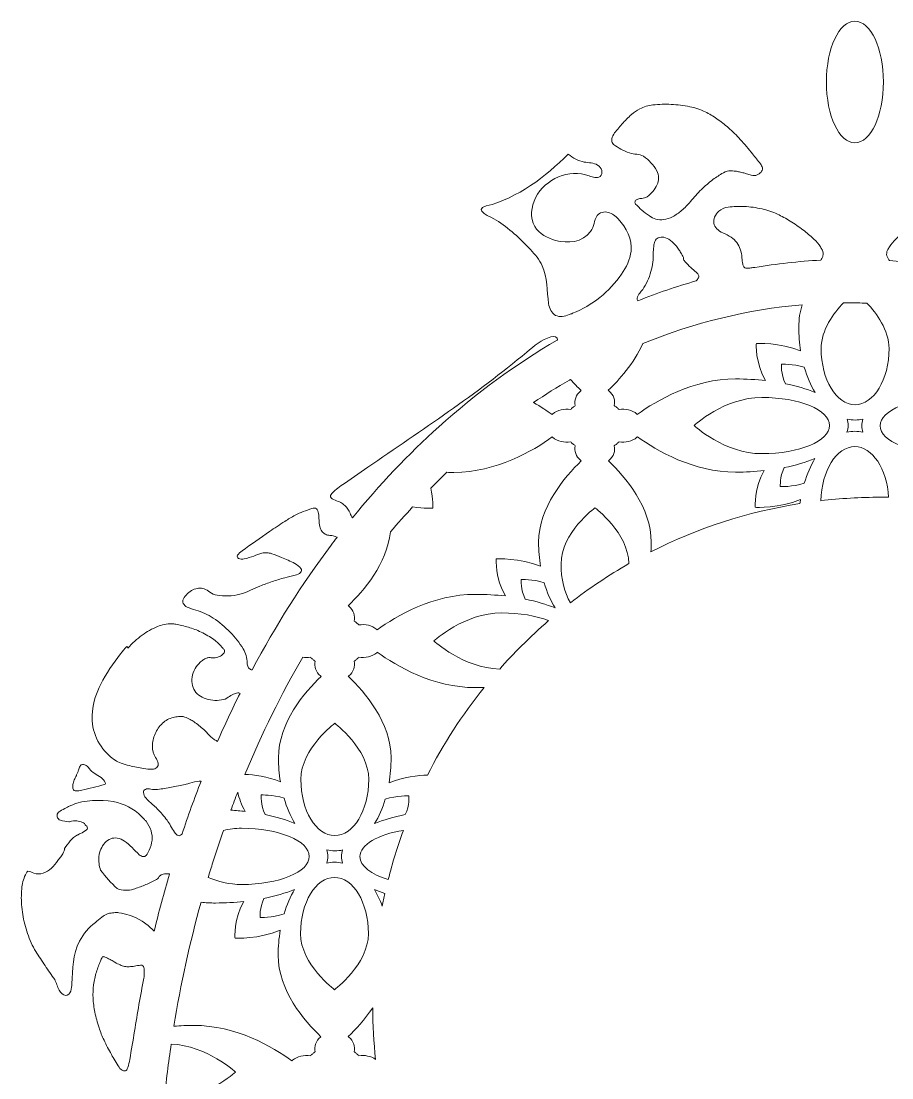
# Model space of a CAD drawing. Header units: millimetres. Extents: x 416 to 874, y -1963 to 60.
# Drawn here: x 447.8 to 653.7, y -880.7 to -630.9 of the extents above; entities that cross this region are included whole.
import ezdxf

# ---------------------------------------------------------------- set-up
doc = ezdxf.new("R2010")
doc.units = ezdxf.units.MM
doc.header["$MEASUREMENT"] = 0
doc.layers.add('Layer2', color=7, linetype='Continuous')

msp = doc.modelspace()

# ---------------------------------------------------------------- linework, layer by layer
at = {"layer": 'Layer2', "lineweight": 0}
for points, knots in [([(644.93, -630.9), (648.65, -630.9), (651.67, -637.34), (651.67, -645.28), (651.67, -653.23), (648.65, -659.67), (644.93, -659.67), (641.21, -659.67), (638.19, -653.23), (638.19, -645.28), (638.19, -637.34), (641.21, -630.9), (644.93, -630.9)], [0, 0, 0, 0, 1, 1, 1, 2, 2, 2, 3, 3, 3, 4, 4, 4, 4]), ([(587.9, -657.64), (588.51, -656.81), (589.16, -656.01), (589.85, -655.24), (590.56, -654.44), (591.32, -653.67), (592.12, -652.95), (592.71, -652.42), (593.37, -651.98), (594.08, -651.62), (595.05, -651.14), (596.1, -650.83), (597.19, -650.71), (598.62, -650.55), (600.06, -650.51), (601.49, -650.58), (602.99, -650.65), (604.47, -650.83), (605.94, -651.13), (607.19, -651.38), (608.4, -651.79), (609.54, -652.35), (610.5, -652.81), (611.41, -653.34), (612.28, -653.95), (613.24, -654.61), (614.16, -655.34), (615.03, -656.11), (616.02, -656.99), (616.96, -657.91), (617.84, -658.88), (618.85, -659.97), (619.82, -661.1), (620.74, -662.27), (621.37, -663.05), (621.98, -663.84), (622.59, -664.64), (622.8, -664.91), (622.96, -665.21), (623.08, -665.54), (623.15, -665.75), (623.13, -665.99), (623.01, -666.18), (622.84, -666.45), (622.64, -666.69), (622.39, -666.89), (622.22, -667.04), (622.02, -667.16), (621.8, -667.25), (621.6, -667.33), (621.39, -667.38), (621.17, -667.38), (620.91, -667.39), (620.65, -667.37), (620.4, -667.3), (620.04, -667.22), (619.68, -667.11), (619.34, -666.99), (619.04, -666.89), (618.73, -666.79), (618.42, -666.72), (618.08, -666.63), (617.74, -666.55), (617.39, -666.48), (617.07, -666.42), (616.74, -666.36), (616.41, -666.32), (616.15, -666.29), (615.89, -666.27), (615.63, -666.27), (615, -666.27), (614.38, -666.43), (613.83, -666.74), (612.97, -667.22), (612.14, -667.76), (611.36, -668.35), (610.41, -669.07), (609.5, -669.86), (608.65, -670.69), (607.73, -671.6), (606.86, -672.55), (606.04, -673.54), (605.41, -674.31), (604.71, -675.02), (603.96, -675.67), (603.3, -676.24), (602.58, -676.73), (601.8, -677.12), (601.15, -677.45), (600.45, -677.69), (599.73, -677.82), (599.11, -677.93), (598.48, -677.88), (597.88, -677.7), (597.34, -677.52), (596.82, -677.27), (596.35, -676.95), (595.73, -676.53), (595.14, -676.07), (594.58, -675.58), (594.05, -675.12), (593.56, -674.63), (593.09, -674.12), (592.9, -673.92), (592.88, -673.62), (593.02, -673.39), (593.07, -673.3), (593.15, -673.22), (593.24, -673.16), (593.36, -673.09), (593.48, -673.02), (593.62, -672.97), (593.76, -672.91), (593.91, -672.87), (594.07, -672.84), (594.22, -672.81), (594.38, -672.8), (594.54, -672.8), (595, -672.8), (595.46, -672.66), (595.84, -672.39), (596.34, -672.04), (596.79, -671.63), (597.17, -671.16), (597.58, -670.67), (597.92, -670.12), (598.19, -669.54), (598.41, -669.05), (598.53, -668.52), (598.53, -667.97), (598.53, -667.37), (598.37, -666.79), (598.08, -666.27), (597.69, -665.58), (597.23, -664.94), (596.69, -664.36), (596.17, -663.79), (595.58, -663.28), (594.94, -662.84), (594.48, -662.52), (593.94, -662.35), (593.38, -662.35), (592.79, -662.35), (592.2, -662.25), (591.64, -662.06), (590.94, -661.82), (590.26, -661.52), (589.61, -661.16), (589.01, -660.83), (588.44, -660.45), (587.89, -660.03), (587.6, -659.8), (587.43, -659.45), (587.43, -659.09), (587.43, -658.57), (587.6, -658.06), (587.9, -657.64)], [0, 0, 0, 0, 1, 1, 1, 2, 2, 2, 3, 3, 3, 4, 4, 4, 5, 5, 5, 6, 6, 6, 7, 7, 7, 8, 8, 8, 9, 9, 9, 10, 10, 10, 11, 11, 11, 12, 12, 12, 13, 13, 13, 14, 14, 14, 15, 15, 15, 16, 16, 16, 17, 17, 17, 18, 18, 18, 19, 19, 19, 20, 20, 20, 21, 21, 21, 22, 22, 22, 23, 23, 23, 24, 24, 24, 25, 25, 25, 26, 26, 26, 27, 27, 27, 28, 28, 28, 29, 29, 29, 30, 30, 30, 31, 31, 31, 32, 32, 32, 33, 33, 33, 34, 34, 34, 35, 35, 35, 36, 36, 36, 37, 37, 37, 38, 38, 38, 39, 39, 39, 40, 40, 40, 41, 41, 41, 42, 42, 42, 43, 43, 43, 44, 44, 44, 45, 45, 45, 46, 46, 46, 47, 47, 47, 48, 48, 48, 49, 49, 49, 50, 50, 50, 51, 51, 51, 52, 52, 52, 52]), ([(560.11, -677.92), (559.07, -677.26), (554.39, -675.45), (557.76, -674.59), (565.22, -672.7), (571.81, -667.7), (577.17, -662.33), (578.22, -663.29), (579.55, -663.95), (580.95, -664.2), (582.02, -664.39), (583.17, -664.36), (584.11, -664.91), (585.05, -665.46), (585.53, -666.95), (584.67, -667.61), (583.97, -668.16), (582.97, -667.78), (582.13, -667.48), (577.3, -665.78), (571.79, -668.09), (569.45, -672.63), (568.37, -674.74), (568.06, -677.4), (569.27, -679.44), (570.29, -681.17), (572.22, -682.18), (574.15, -682.72), (577.09, -683.54), (580.47, -683.2), (582.45, -680.62), (583.33, -679.47), (583.19, -677.97), (584, -676.86), (584.56, -676.08), (585.67, -675.85), (586.6, -676.09), (587.54, -676.33), (588.32, -676.97), (588.99, -677.66), (590.96, -679.68), (592.27, -682.48), (592, -685.28), (591.8, -687.25), (590.86, -689.07), (589.75, -690.71), (586.93, -694.84), (582.85, -698.1), (578.2, -699.96), (577.93, -700.07), (577.66, -700.17), (577.38, -700.27), (576.35, -700.64), (575.16, -700.94), (574.17, -700.44), (573.17, -699.94), (572.69, -698.77), (572.53, -697.66), (572.11, -694.71), (572.27, -691.51), (571.02, -688.74), (570.36, -687.29), (569.31, -686.06), (568.23, -684.89), (565.82, -682.32), (563.09, -679.81), (560.11, -677.92)], [0, 0, 0, 0, 1, 1, 1, 2, 2, 2, 3, 3, 3, 4, 4, 4, 5, 5, 5, 6, 6, 6, 7, 7, 7, 8, 8, 8, 9, 9, 9, 10, 10, 10, 11, 11, 11, 12, 12, 12, 13, 13, 13, 14, 14, 14, 15, 15, 15, 16, 16, 16, 17, 17, 17, 18, 18, 18, 19, 19, 19, 20, 20, 20, 21, 21, 21, 22, 22, 22, 22]), ([(626.6, -676.51), (627.64, -677), (628.65, -677.55), (629.63, -678.16), (630.67, -678.81), (631.68, -679.5), (632.65, -680.24), (633.54, -680.92), (634.4, -681.64), (635.23, -682.4), (635.82, -682.95), (636.35, -683.57), (636.79, -684.25), (636.96, -684.5), (637.11, -684.77), (637.23, -685.04), (637.33, -685.25), (637.4, -685.48), (637.42, -685.71), (637.45, -685.93), (637.43, -686.14), (637.38, -686.35), (637.31, -686.59), (637.22, -686.83), (637.11, -687.04), (637.04, -687.17), (636.95, -687.29), (636.86, -687.39), (631.63, -687.67), (626.44, -688.25), (621.3, -689.13), (621.23, -689.14), (621.16, -689.14), (621.09, -689.15), (620.75, -689.17), (620.41, -689.2), (620.07, -689.25), (619.77, -689.28), (619.46, -689.29), (619.15, -689.26), (618.96, -689.24), (618.79, -689.14), (618.67, -688.99), (618.53, -688.8), (618.43, -688.58), (618.4, -688.35), (618.33, -687.85), (618.27, -687.34), (618.23, -686.83), (618.17, -686.14), (618.04, -685.46), (617.83, -684.81), (617.65, -684.24), (617.38, -683.7), (617.02, -683.23), (616.64, -682.74), (616.19, -682.32), (615.68, -681.98), (615.06, -681.57), (614.41, -681.22), (613.72, -680.94), (613.18, -680.71), (612.69, -680.38), (612.28, -679.97), (611.92, -679.62), (611.68, -679.16), (611.59, -678.66), (611.5, -678.17), (611.56, -677.66), (611.77, -677.21), (612.01, -676.69), (612.35, -676.22), (612.78, -675.84), (613.38, -675.29), (614.14, -674.95), (614.95, -674.85), (616.22, -674.7), (617.5, -674.65), (618.77, -674.71), (620.19, -674.78), (621.6, -674.97), (622.98, -675.27), (624.23, -675.55), (625.45, -675.96), (626.6, -676.51)], [0, 0, 0, 0, 1, 1, 1, 2, 2, 2, 3, 3, 3, 4, 4, 4, 5, 5, 5, 6, 6, 6, 7, 7, 7, 8, 8, 8, 9, 9, 9, 10, 10, 10, 11, 11, 11, 12, 12, 12, 13, 13, 13, 14, 14, 14, 15, 15, 15, 16, 16, 16, 17, 17, 17, 18, 18, 18, 19, 19, 19, 20, 20, 20, 21, 21, 21, 22, 22, 22, 23, 23, 23, 24, 24, 24, 25, 25, 25, 26, 26, 26, 27, 27, 27, 28, 28, 28, 28]), ([(652.44, -685.71), (652.47, -685.48), (652.53, -685.25), (652.63, -685.04), (652.76, -684.77), (652.9, -684.5), (653.07, -684.25), (653.51, -683.57), (654.04, -682.95), (654.64, -682.4), (655.46, -681.64), (656.32, -680.92), (657.21, -680.24), (658.19, -679.5), (659.2, -678.81), (660.24, -678.16), (661.21, -677.55), (662.22, -677), (663.26, -676.51), (664.42, -675.96), (665.63, -675.55), (666.88, -675.27), (668.27, -674.97), (669.67, -674.78), (671.09, -674.71), (672.37, -674.65), (673.65, -674.7), (674.91, -674.85), (675.72, -674.95), (676.48, -675.29), (677.08, -675.84), (677.51, -676.22), (677.85, -676.69), (678.09, -677.21), (678.3, -677.66), (678.36, -678.17), (678.27, -678.66), (678.18, -679.16), (677.94, -679.62), (677.58, -679.97), (677.17, -680.38), (676.68, -680.71), (676.14, -680.94), (675.46, -681.22), (674.8, -681.57), (674.18, -681.98), (673.67, -682.32), (673.22, -682.74), (672.85, -683.23), (672.48, -683.7), (672.21, -684.24), (672.03, -684.81), (671.82, -685.46), (671.69, -686.14), (671.63, -686.83), (671.59, -687.34), (671.54, -687.85), (671.46, -688.35), (671.43, -688.58), (671.34, -688.8), (671.19, -688.99), (671.08, -689.14), (670.9, -689.24), (670.71, -689.26), (670.4, -689.29), (670.1, -689.28), (669.79, -689.25), (669.45, -689.2), (669.12, -689.17), (668.78, -689.15), (668.01, -689.1), (667.24, -689.05), (666.48, -689), (666.22, -688.98), (665.96, -688.97), (665.7, -688.95), (661.53, -688.27), (657.34, -687.79), (653.12, -687.5), (652.97, -687.37), (652.85, -687.22), (652.76, -687.04), (652.64, -686.83), (652.55, -686.59), (652.49, -686.35), (652.43, -686.14), (652.42, -685.93), (652.44, -685.71)], [0, 0, 0, 0, 1, 1, 1, 2, 2, 2, 3, 3, 3, 4, 4, 4, 5, 5, 5, 6, 6, 6, 7, 7, 7, 8, 8, 8, 9, 9, 9, 10, 10, 10, 11, 11, 11, 12, 12, 12, 13, 13, 13, 14, 14, 14, 15, 15, 15, 16, 16, 16, 17, 17, 17, 18, 18, 18, 19, 19, 19, 20, 20, 20, 21, 21, 21, 22, 22, 22, 23, 23, 23, 24, 24, 24, 25, 25, 25, 26, 26, 26, 27, 27, 27, 28, 28, 28, 29, 29, 29, 29]), ([(593.45, -696.35), (593.57, -695.91), (593.78, -695.51), (594.08, -695.17), (594.56, -694.62), (594.98, -694.01), (595.34, -693.37), (595.73, -692.68), (596.07, -691.96), (596.35, -691.22), (596.63, -690.48), (596.85, -689.72), (597, -688.94), (597.15, -688.23), (597.22, -687.51), (597.22, -686.79), (597.22, -686.41), (597.23, -686.02), (597.25, -685.64), (597.27, -685.27), (597.3, -684.89), (597.34, -684.52), (597.37, -684.19), (597.42, -683.87), (597.47, -683.54), (597.5, -683.35), (597.55, -683.16), (597.62, -682.97), (597.77, -682.58), (598.07, -682.27), (598.45, -682.11), (598.87, -681.93), (599.33, -681.89), (599.77, -681.99), (600.33, -682.12), (600.86, -682.36), (601.32, -682.71), (601.86, -683.11), (602.33, -683.59), (602.74, -684.12), (602.96, -684.41), (603.17, -684.71), (603.38, -685.01), (603.57, -685.29), (603.75, -685.57), (603.92, -685.87), (604.06, -686.11), (604.19, -686.36), (604.31, -686.61), (604.37, -686.73), (604.41, -686.86), (604.41, -687), (604.41, -687.13), (604.45, -687.26), (604.52, -687.37), (604.67, -687.58), (604.83, -687.79), (605, -688), (605.21, -688.24), (605.43, -688.48), (605.66, -688.7), (605.91, -688.95), (606.17, -689.18), (606.44, -689.41), (606.87, -689.77), (607.29, -690.14), (607.7, -690.52), (607.86, -690.67), (607.98, -690.86), (608.04, -691.07), (608.09, -691.24), (608.06, -691.43), (607.96, -691.58), (607.8, -691.83), (607.61, -692.06), (607.42, -692.29), (602.77, -693.61), (598.18, -695.18), (593.63, -697), (593.46, -696.83), (593.38, -696.58), (593.45, -696.35)], [0, 0, 0, 0, 1, 1, 1, 2, 2, 2, 3, 3, 3, 4, 4, 4, 5, 5, 5, 6, 6, 6, 7, 7, 7, 8, 8, 8, 9, 9, 9, 10, 10, 10, 11, 11, 11, 12, 12, 12, 13, 13, 13, 14, 14, 14, 15, 15, 15, 16, 16, 16, 17, 17, 17, 18, 18, 18, 19, 19, 19, 20, 20, 20, 21, 21, 21, 22, 22, 22, 23, 23, 23, 24, 24, 24, 25, 25, 25, 26, 26, 26, 27, 27, 27, 27]), ([(586.76, -718.26), (586.71, -718.23), (586.67, -718.2), (586.63, -718.16), (589.19, -715.72), (592.68, -711.81), (594.81, -707.12), (606.99, -702.12), (619.57, -699.05), (632.45, -697.95), (631.95, -699.62), (631.66, -701.37), (631.66, -703.16), (631.66, -705.12), (631.81, -707.02), (632.1, -708.83), (627.2, -706.81), (621.63, -707.07), (621.63, -707.07), (621.63, -707.07), (621.31, -711.77), (623.82, -715.86), (621.57, -715.6), (619.19, -715.46), (616.74, -715.46), (606.73, -715.46), (598.02, -720.58), (593.48, -723.84), (593.45, -723.81), (593.43, -723.79), (593.4, -723.76), (592.25, -722.81), (590.65, -722.46), (589.16, -722.7), (589, -722.53), (588.82, -722.37), (588.63, -722.21), (588.44, -722.05), (588.25, -721.91), (588.04, -721.77), (588.34, -720.54), (587.91, -719.22), (586.76, -718.26)], [0, 0, 0, 0, 1, 1, 1, 2, 2, 2, 3, 3, 3, 4, 4, 4, 5, 5, 5, 6, 6, 6, 7, 7, 7, 8, 8, 8, 9, 9, 9, 10, 10, 10, 11, 11, 11, 12, 12, 12, 13, 13, 13, 14, 14, 14, 14]), ([(644.97, -721.56), (640.54, -721.56), (636.95, -715.62), (636.95, -708.29), (636.95, -703.84), (639.91, -699.9), (642.24, -697.49), (642.61, -697.49), (642.97, -697.48), (643.34, -697.48), (644.82, -697.48), (646.3, -697.51), (647.77, -697.56), (650.09, -699.97), (653, -703.88), (653, -708.29), (653, -715.62), (649.4, -721.56), (644.97, -721.56)], [0, 0, 0, 0, 1, 1, 1, 2, 2, 2, 3, 3, 3, 4, 4, 4, 5, 5, 5, 6, 6, 6, 6]), ([(521.08, -742.76), (521.36, -742.44), (521.67, -742.13), (521.99, -741.85), (522.46, -741.44), (522.96, -741.05), (523.48, -740.69), (525.57, -739.24), (527.66, -737.8), (529.75, -736.36), (542.52, -727.55), (555.42, -719.14), (567.35, -709.13), (569.09, -707.67), (570.89, -706.15), (573.07, -705.52), (573.73, -705.33), (574.76, -705.56), (574.6, -706.23), (574.6, -706.25), (574.59, -706.27), (574.58, -706.29), (564.8, -711.94), (555.37, -718.82), (546.55, -726.78), (539.36, -733.25), (532.52, -740.47), (526.14, -748.32), (525.88, -747.99), (525.74, -747.57), (525.58, -747.18), (525.3, -746.52), (524.87, -745.91), (524.35, -745.41), (524.05, -745.12), (523.72, -744.87), (523.36, -744.66), (522.74, -744.29), (521.21, -744.1), (520.96, -743.32), (520.9, -743.12), (520.95, -742.91), (521.08, -742.76)], [0, 0, 0, 0, 1, 1, 1, 2, 2, 2, 3, 3, 3, 4, 4, 4, 5, 5, 5, 6, 6, 6, 7, 7, 7, 8, 8, 8, 9, 9, 9, 10, 10, 10, 11, 11, 11, 12, 12, 12, 13, 13, 13, 14, 14, 14, 14]), ([(632.97, -712.71), (633.62, -714.94), (634.49, -716.95), (635.53, -718.69), (633.49, -717.84), (631.12, -717.13), (628.51, -716.6), (627.39, -714.32), (627.55, -711.97), (627.55, -711.97), (627.55, -711.97), (630.27, -711.85), (632.97, -712.71)], [0, 0, 0, 0, 1, 1, 1, 2, 2, 2, 3, 3, 3, 4, 4, 4, 4]), ([(578.83, -721.77), (578.63, -721.91), (578.43, -722.05), (578.24, -722.21), (578.05, -722.37), (577.87, -722.53), (577.71, -722.7), (576.22, -722.46), (574.62, -722.81), (573.47, -723.76), (573.43, -723.8), (573.39, -723.83), (573.35, -723.87), (572.16, -723.01), (570.67, -722.03), (568.96, -721.05), (571.73, -719.17), (574.56, -717.39), (577.42, -715.72), (577.51, -715.67), (577.59, -715.63), (577.67, -715.58), (578.56, -716.57), (579.43, -717.45), (580.2, -718.19), (580.17, -718.22), (580.14, -718.24), (580.11, -718.26), (578.96, -719.22), (578.54, -720.54), (578.83, -721.77)], [0, 0, 0, 0, 1, 1, 1, 2, 2, 2, 3, 3, 3, 4, 4, 4, 5, 5, 5, 6, 6, 6, 7, 7, 7, 8, 8, 8, 9, 9, 9, 10, 10, 10, 10]), ([(622.93, -719.84), (631.78, -719.84), (638.95, -722.81), (638.95, -726.48), (638.95, -730.15), (631.78, -733.13), (622.93, -733.13), (614.08, -733.13), (606.9, -726.48), (606.9, -726.48), (606.9, -726.48), (614.08, -719.84), (622.93, -719.84)], [0, 0, 0, 0, 1, 1, 1, 2, 2, 2, 3, 3, 3, 4, 4, 4, 4]), ([(666.95, -719.9), (675.8, -719.9), (682.97, -726.54), (682.97, -726.54), (682.97, -726.54), (675.8, -733.18), (666.95, -733.18), (658.1, -733.18), (650.92, -730.21), (650.92, -726.54), (650.92, -722.87), (658.1, -719.9), (666.95, -719.9)], [0, 0, 0, 0, 1, 1, 1, 2, 2, 2, 3, 3, 3, 4, 4, 4, 4]), ([(646.81, -728.07), (646.19, -727.93), (645.55, -727.85), (644.9, -727.85), (644.27, -727.85), (643.66, -727.92), (643.05, -728.06), (643.23, -727.55), (643.32, -727.02), (643.32, -726.48), (643.32, -725.96), (643.23, -725.45), (643.07, -724.95), (643.69, -725.1), (644.33, -725.18), (644.97, -725.18), (645.6, -725.18), (646.22, -725.1), (646.82, -724.96), (646.65, -725.48), (646.55, -726.01), (646.55, -726.54), (646.55, -727.06), (646.64, -727.57), (646.81, -728.07)], [0, 0, 0, 0, 1, 1, 1, 2, 2, 2, 3, 3, 3, 4, 4, 4, 5, 5, 5, 6, 6, 6, 7, 7, 7, 8, 8, 8, 8]), ([(570.16, -754.08), (570.16, -756.04), (570.31, -757.94), (570.6, -759.75), (565.7, -757.73), (560.13, -757.99), (560.13, -757.99), (560.13, -757.99), (559.81, -762.69), (562.32, -766.77), (560.07, -766.52), (557.69, -766.38), (555.23, -766.38), (545.23, -766.38), (536.52, -771.49), (531.98, -774.75), (531.95, -774.73), (531.93, -774.7), (531.9, -774.68), (530.75, -773.73), (529.15, -773.37), (527.66, -773.62), (527.5, -773.45), (527.32, -773.28), (527.13, -773.13), (526.94, -772.97), (526.74, -772.82), (526.54, -772.69), (526.83, -771.46), (526.41, -770.13), (525.25, -769.18), (525.21, -769.15), (525.17, -769.11), (525.13, -769.08), (528.78, -765.59), (534.33, -759.15), (535.11, -751.64), (536.84, -749.62), (538.59, -747.65), (540.37, -745.73), (543.1, -746.11), (545.17, -746.02), (545.17, -746.02), (545.17, -746.02), (545.31, -743.9), (544.65, -741.27), (545.91, -740), (547.18, -738.76), (548.47, -737.54), (549.02, -737.56), (549.57, -737.56), (550.14, -737.56), (560.14, -737.56), (568.85, -732.45), (573.39, -729.19), (573.42, -729.21), (573.44, -729.24), (573.47, -729.26), (574.62, -730.21), (576.22, -730.57), (577.71, -730.33), (577.87, -730.49), (578.05, -730.66), (578.24, -730.81), (578.43, -730.97), (578.63, -731.12), (578.83, -731.25), (578.54, -732.48), (578.96, -733.81), (580.11, -734.76), (580.16, -734.79), (580.2, -734.83), (580.24, -734.86), (576.3, -738.63), (570.16, -745.82), (570.16, -754.08)], [0, 0, 0, 0, 1, 1, 1, 2, 2, 2, 3, 3, 3, 4, 4, 4, 5, 5, 5, 6, 6, 6, 7, 7, 7, 8, 8, 8, 9, 9, 9, 10, 10, 10, 11, 11, 11, 12, 12, 12, 13, 13, 13, 14, 14, 14, 15, 15, 15, 16, 16, 16, 17, 17, 17, 18, 18, 18, 19, 19, 19, 20, 20, 20, 21, 21, 21, 22, 22, 22, 23, 23, 23, 24, 24, 24, 25, 25, 25, 25]), ([(631.93, -744.92), (619.6, -746.87), (607.74, -750.71), (596.71, -756.31), (596.75, -755.58), (596.79, -754.84), (596.79, -754.08), (596.79, -745.8), (590.61, -738.59), (586.67, -734.83), (586.7, -734.81), (586.73, -734.78), (586.76, -734.76), (587.91, -733.81), (588.34, -732.48), (588.04, -731.25), (588.25, -731.12), (588.44, -730.97), (588.63, -730.81), (588.82, -730.66), (589, -730.49), (589.16, -730.33), (590.65, -730.57), (592.25, -730.21), (593.4, -729.26), (593.44, -729.23), (593.48, -729.19), (593.52, -729.15), (598.07, -732.42), (606.76, -737.51), (616.74, -737.51), (619.07, -737.51), (621.34, -737.38), (623.5, -737.14), (621.07, -741.2), (621.38, -745.81), (621.38, -745.81), (621.38, -745.81), (627.12, -746.08), (632.07, -743.96), (632.02, -744.28), (631.98, -744.6), (631.93, -744.92)], [0, 0, 0, 0, 1, 1, 1, 2, 2, 2, 3, 3, 3, 4, 4, 4, 5, 5, 5, 6, 6, 6, 7, 7, 7, 8, 8, 8, 9, 9, 9, 10, 10, 10, 11, 11, 11, 12, 12, 12, 13, 13, 13, 14, 14, 14, 14]), ([(650.93, -743.43), (646.2, -743.43), (641.51, -743.71), (636.88, -744.24), (637.04, -737.14), (640.57, -731.47), (644.9, -731.47), (649.07, -731.47), (652.5, -736.73), (652.89, -743.45), (652.24, -743.44), (651.58, -743.43), (650.93, -743.43)], [0, 0, 0, 0, 1, 1, 1, 2, 2, 2, 3, 3, 3, 4, 4, 4, 4]), ([(632.97, -740.09), (630.19, -741.04), (627.3, -740.91), (627.3, -740.91), (627.3, -740.91), (627.15, -738.66), (628.19, -736.43), (630.91, -735.89), (633.37, -735.17), (635.49, -734.3), (634.47, -735.98), (633.62, -737.93), (632.97, -740.09)], [0, 0, 0, 0, 1, 1, 1, 2, 2, 2, 3, 3, 3, 4, 4, 4, 4]), ([(486.18, -767.48), (486.44, -767.01), (486.77, -766.58), (487.16, -766.22), (487.54, -765.85), (487.97, -765.54), (488.44, -765.3), (488.85, -765.08), (489.3, -764.96), (489.75, -764.92), (490.2, -764.89), (490.66, -764.96), (491.08, -765.11), (491.56, -765.29), (492.01, -765.53), (492.41, -765.84), (492.93, -766.23), (493.53, -766.49), (494.17, -766.6), (495.02, -766.74), (495.88, -766.79), (496.74, -766.75), (497.69, -766.71), (498.63, -766.58), (499.54, -766.36), (500.41, -766.15), (501.25, -765.83), (502.05, -765.43), (502.76, -765.06), (503.5, -764.73), (504.25, -764.44), (505.2, -764.06), (506.17, -763.71), (507.14, -763.38), (508.13, -763.05), (509.12, -762.74), (510.12, -762.45), (510.92, -762.22), (511.74, -762.02), (512.57, -761.86), (513.06, -761.77), (513.51, -761.55), (513.89, -761.22), (514.15, -760.98), (514.2, -760.58), (513.98, -760.3), (513.6, -759.79), (513.1, -759.37), (512.54, -759.08), (511.51, -758.56), (510.45, -758.08), (509.38, -757.64), (508.63, -757.34), (507.86, -757.05), (507.09, -756.77), (506.7, -756.64), (506.29, -756.56), (505.88, -756.54), (505.49, -756.52), (505.11, -756.57), (504.73, -756.68), (504.09, -756.87), (503.45, -757.09), (502.82, -757.33), (502.09, -757.61), (501.33, -757.84), (500.55, -758.01), (500.1, -758.11), (499.62, -758.06), (499.19, -757.87), (499.06, -757.81), (498.97, -757.7), (498.93, -757.56), (498.89, -757.43), (498.91, -757.28), (498.99, -757.16), (499.28, -756.74), (499.65, -756.37), (500.06, -756.08), (502.21, -754.56), (504.37, -753.05), (506.53, -751.55), (507.72, -750.72), (508.93, -749.91), (510.16, -749.13), (510.95, -748.62), (511.77, -748.14), (512.59, -747.68), (513.21, -747.34), (513.84, -747.06), (514.5, -746.83), (515.19, -746.58), (515.88, -746.34), (516.56, -746.11), (516.73, -746.05), (516.91, -746), (517.08, -745.98), (517.2, -745.96), (517.32, -745.99), (517.42, -746.05), (517.56, -746.13), (517.69, -746.23), (517.8, -746.35), (517.88, -746.43), (517.94, -746.53), (517.97, -746.64), (518.03, -746.84), (518.07, -747.05), (518.11, -747.25), (518.15, -747.5), (518.18, -747.76), (518.2, -748.01), (518.23, -748.28), (518.24, -748.55), (518.24, -748.83), (518.24, -749.33), (518.29, -749.83), (518.41, -750.32), (518.51, -750.73), (518.68, -751.12), (518.93, -751.47), (519.14, -751.77), (519.43, -752.01), (519.75, -752.18), (520.08, -752.35), (520.45, -752.44), (520.82, -752.45), (520.97, -752.45), (521.12, -752.47), (521.27, -752.5), (521.46, -752.53), (521.64, -752.58), (521.81, -752.63), (522, -752.69), (522.17, -752.76), (522.35, -752.83), (522.4, -752.86), (522.45, -752.89), (522.5, -752.92), (522.04, -753.52), (521.57, -754.13), (521.11, -754.75), (514.22, -763.93), (507.99, -773.77), (502.43, -784.21), (502.29, -784.21), (502.16, -784.18), (502.03, -784.12), (501.78, -784.01), (501.58, -783.81), (501.47, -783.56), (501.33, -783.27), (501.26, -782.95), (501.26, -782.63), (501.26, -781.43), (500.93, -780.26), (500.3, -779.24), (499.43, -777.83), (498.41, -776.53), (497.26, -775.34), (496.03, -774.08), (494.67, -772.95), (493.21, -771.98), (491.95, -771.13), (490.56, -770.51), (489.09, -770.12), (488.4, -769.93), (487.72, -769.69), (487.07, -769.4), (486.67, -769.22), (486.35, -768.91), (486.16, -768.52), (486, -768.19), (486, -767.8), (486.18, -767.48)], [0, 0, 0, 0, 1, 1, 1, 2, 2, 2, 3, 3, 3, 4, 4, 4, 5, 5, 5, 6, 6, 6, 7, 7, 7, 8, 8, 8, 9, 9, 9, 10, 10, 10, 11, 11, 11, 12, 12, 12, 13, 13, 13, 14, 14, 14, 15, 15, 15, 16, 16, 16, 17, 17, 17, 18, 18, 18, 19, 19, 19, 20, 20, 20, 21, 21, 21, 22, 22, 22, 23, 23, 23, 24, 24, 24, 25, 25, 25, 26, 26, 26, 27, 27, 27, 28, 28, 28, 29, 29, 29, 30, 30, 30, 31, 31, 31, 32, 32, 32, 33, 33, 33, 34, 34, 34, 35, 35, 35, 36, 36, 36, 37, 37, 37, 38, 38, 38, 39, 39, 39, 40, 40, 40, 41, 41, 41, 42, 42, 42, 43, 43, 43, 44, 44, 44, 45, 45, 45, 46, 46, 46, 47, 47, 47, 48, 48, 48, 49, 49, 49, 50, 50, 50, 51, 51, 51, 52, 52, 52, 53, 53, 53, 54, 54, 54, 55, 55, 55, 56, 56, 56, 57, 57, 57, 58, 58, 58, 58]), ([(577.67, -768.37), (576.29, -765.99), (575.45, -762.76), (575.45, -759.21), (575.45, -751.88), (583.47, -745.94), (583.47, -745.94), (583.47, -745.94), (591.43, -751.84), (591.49, -759.13), (586.7, -761.87), (582.08, -764.95), (577.67, -768.37)], [0, 0, 0, 0, 1, 1, 1, 2, 2, 2, 3, 3, 3, 4, 4, 4, 4]), ([(567, -767.51), (565.89, -765.24), (566.05, -762.89), (566.05, -762.89), (566.05, -762.89), (568.77, -762.76), (571.47, -763.63), (572.12, -765.85), (572.99, -767.87), (574.03, -769.6), (571.99, -768.76), (569.62, -768.05), (567, -767.51)], [0, 0, 0, 0, 1, 1, 1, 2, 2, 2, 3, 3, 3, 4, 4, 4, 4]), ([(566.08, -778.58), (564.3, -780.35), (562.6, -782.17), (560.95, -784.03), (552.32, -783.8), (545.4, -777.4), (545.4, -777.4), (545.4, -777.4), (552.58, -770.76), (561.43, -770.76), (565.72, -770.76), (569.62, -771.46), (572.5, -772.6), (570.3, -774.51), (568.15, -776.5), (566.08, -778.58)], [0, 0, 0, 0, 1, 1, 1, 2, 2, 2, 3, 3, 3, 4, 4, 4, 5, 5, 5, 5]), ([(464.65, -794.12), (464.91, -791.85), (465.58, -789.65), (466.64, -787.64), (467.97, -785.09), (469.54, -782.67), (471.32, -780.42), (471.79, -779.82), (472.3, -779.26), (472.83, -778.71), (472.89, -778.84), (472.96, -778.97), (473.02, -779.09), (474.07, -777.96), (475.21, -776.93), (476.45, -776.01), (477.55, -775.19), (478.75, -774.52), (480.02, -774), (481.11, -773.56), (482.28, -773.34), (483.45, -773.35), (483.77, -773.36), (484.08, -773.39), (484.39, -773.44), (484.86, -773.53), (485.33, -773.63), (485.79, -773.75), (486.31, -773.87), (486.83, -774.01), (487.35, -774.17), (487.86, -774.32), (488.36, -774.49), (488.86, -774.66), (489.37, -774.85), (489.88, -775.06), (490.37, -775.3), (490.91, -775.57), (491.44, -775.85), (491.96, -776.16), (492.45, -776.45), (492.93, -776.76), (493.4, -777.09), (493.76, -777.34), (494.09, -777.63), (494.4, -777.94), (494.81, -778.35), (495.2, -778.76), (495.59, -779.18), (495.74, -779.35), (495.85, -779.55), (495.91, -779.76), (495.95, -779.93), (495.91, -780.1), (495.8, -780.23), (495.62, -780.44), (495.42, -780.63), (495.2, -780.8), (495.03, -780.93), (494.85, -781.03), (494.66, -781.11), (494.44, -781.2), (494.23, -781.27), (494, -781.32), (493.79, -781.37), (493.57, -781.4), (493.34, -781.41), (493.16, -781.42), (492.97, -781.4), (492.78, -781.35), (492.58, -781.3), (492.36, -781.29), (492.16, -781.33), (491.91, -781.37), (491.66, -781.45), (491.43, -781.56), (491.16, -781.69), (490.9, -781.84), (490.66, -782.02), (490.38, -782.23), (490.12, -782.45), (489.88, -782.7), (489.38, -783.19), (488.99, -783.77), (488.7, -784.41), (488.42, -785.05), (488.25, -785.74), (488.21, -786.45), (488.17, -787.11), (488.25, -787.78), (488.46, -788.41), (488.65, -788.98), (488.99, -789.5), (489.43, -789.9), (489.91, -790.33), (490.45, -790.67), (491.05, -790.9), (491.71, -791.15), (492.41, -791.32), (493.12, -791.4), (493.81, -791.48), (494.5, -791.46), (495.19, -791.35), (495.76, -791.26), (496.31, -791.04), (496.78, -790.7), (497.17, -790.43), (497.57, -790.19), (498, -789.99), (498.32, -789.83), (498.67, -789.73), (499.02, -789.69), (499.21, -789.67), (499.4, -789.7), (499.57, -789.78), (497.71, -793.5), (495.94, -797.29), (494.26, -801.15), (494.02, -801.03), (493.79, -800.9), (493.57, -800.76), (493.28, -800.56), (493.01, -800.35), (492.75, -800.12), (492.46, -799.85), (492.18, -799.57), (491.91, -799.28), (491.61, -798.96), (491.29, -798.64), (490.97, -798.34), (490.6, -798.01), (490.23, -797.69), (489.84, -797.38), (489.47, -797.08), (489.1, -796.8), (488.71, -796.53), (488.41, -796.32), (488.1, -796.13), (487.77, -795.96), (487.37, -795.75), (486.95, -795.56), (486.53, -795.4), (486.25, -795.29), (485.96, -795.23), (485.66, -795.22), (485.45, -795.22), (485.24, -795.25), (485.03, -795.29), (484.6, -795.31), (484.17, -795.37), (483.75, -795.48), (482.82, -795.71), (481.96, -796.18), (481.26, -796.84), (480.5, -797.55), (479.9, -798.41), (479.48, -799.36), (479.07, -800.29), (478.86, -801.3), (478.86, -802.31), (478.86, -803.24), (479.12, -804.15), (479.61, -804.93), (479.88, -805.37), (480.08, -805.85), (480.2, -806.35), (480.27, -806.7), (480.16, -807.06), (479.91, -807.3), (479.61, -807.58), (479.21, -807.74), (478.8, -807.74), (478.13, -807.74), (477.46, -807.68), (476.8, -807.56), (475.66, -807.35), (474.53, -807.12), (473.4, -806.87), (472.74, -806.72), (472.08, -806.53), (471.45, -806.29), (470.95, -806.1), (470.47, -805.86), (470.02, -805.56), (469.51, -805.23), (469.04, -804.86), (468.59, -804.45), (467.16, -803.15), (466.06, -801.54), (465.36, -799.73), (464.68, -797.95), (464.43, -796.02), (464.65, -794.12)], [0, 0, 0, 0, 1, 1, 1, 2, 2, 2, 3, 3, 3, 4, 4, 4, 5, 5, 5, 6, 6, 6, 7, 7, 7, 8, 8, 8, 9, 9, 9, 10, 10, 10, 11, 11, 11, 12, 12, 12, 13, 13, 13, 14, 14, 14, 15, 15, 15, 16, 16, 16, 17, 17, 17, 18, 18, 18, 19, 19, 19, 20, 20, 20, 21, 21, 21, 22, 22, 22, 23, 23, 23, 24, 24, 24, 25, 25, 25, 26, 26, 26, 27, 27, 27, 28, 28, 28, 29, 29, 29, 30, 30, 30, 31, 31, 31, 32, 32, 32, 33, 33, 33, 34, 34, 34, 35, 35, 35, 36, 36, 36, 37, 37, 37, 38, 38, 38, 39, 39, 39, 40, 40, 40, 41, 41, 41, 42, 42, 42, 43, 43, 43, 44, 44, 44, 45, 45, 45, 46, 46, 46, 47, 47, 47, 48, 48, 48, 49, 49, 49, 50, 50, 50, 51, 51, 51, 52, 52, 52, 53, 53, 53, 54, 54, 54, 55, 55, 55, 56, 56, 56, 57, 57, 57, 58, 58, 58, 59, 59, 59, 60, 60, 60, 61, 61, 61, 62, 62, 62, 63, 63, 63, 64, 64, 64, 64]), ([(518.61, -785.68), (518.66, -785.71), (518.7, -785.74), (518.74, -785.78), (514.8, -789.54), (508.66, -796.74), (508.66, -805), (508.66, -806.96), (508.81, -808.86), (509.1, -810.66), (506.07, -809.42), (502.79, -809.04), (500.72, -808.93), (504.74, -799.25), (509.3, -790), (514.38, -781.24), (514.99, -781.34), (515.61, -781.34), (516.21, -781.24), (516.37, -781.41), (516.55, -781.57), (516.74, -781.73), (516.93, -781.89), (517.12, -782.03), (517.33, -782.17), (517.03, -783.4), (517.46, -784.72), (518.61, -785.68)], [0, 0, 0, 0, 1, 1, 1, 2, 2, 2, 3, 3, 3, 4, 4, 4, 5, 5, 5, 6, 6, 6, 7, 7, 7, 8, 8, 8, 9, 9, 9, 9]), ([(526.54, -782.17), (526.74, -782.03), (526.94, -781.89), (527.13, -781.73), (527.32, -781.57), (527.5, -781.41), (527.66, -781.24), (529.15, -781.49), (530.75, -781.13), (531.9, -780.18), (531.94, -780.14), (531.98, -780.11), (532.02, -780.07), (536.57, -783.33), (545.26, -788.42), (555.23, -788.42), (555.92, -788.42), (556.6, -788.41), (557.28, -788.39), (552.07, -794.87), (547.58, -801.81), (543.86, -809.11), (541.83, -809.18), (538.14, -809.52), (534.79, -810.93), (535.11, -809.04), (535.28, -807.05), (535.28, -805), (535.28, -796.72), (529.11, -789.5), (525.17, -785.75), (525.2, -785.72), (525.23, -785.7), (525.25, -785.68), (526.41, -784.72), (526.83, -783.4), (526.54, -782.17)], [0, 0, 0, 0, 1, 1, 1, 2, 2, 2, 3, 3, 3, 4, 4, 4, 5, 5, 5, 6, 6, 6, 7, 7, 7, 8, 8, 8, 9, 9, 9, 10, 10, 10, 11, 11, 11, 12, 12, 12, 12]), ([(529.99, -810.12), (529.99, -817.45), (526.4, -823.39), (521.97, -823.39), (517.54, -823.39), (513.95, -817.45), (513.95, -810.12), (513.95, -802.8), (521.97, -796.86), (521.97, -796.86), (521.97, -796.86), (529.99, -802.8), (529.99, -810.12)], [0, 0, 0, 0, 1, 1, 1, 2, 2, 2, 3, 3, 3, 4, 4, 4, 4]), ([(460.18, -810.81), (460.28, -810.43), (460.43, -810.07), (460.61, -809.73), (460.7, -809.56), (460.79, -809.39), (460.87, -809.21), (460.96, -809.01), (461.06, -808.8), (461.14, -808.6), (461.23, -808.39), (461.31, -808.18), (461.39, -807.97), (461.45, -807.8), (461.51, -807.63), (461.57, -807.46), (461.62, -807.3), (461.68, -807.16), (461.76, -807.02), (461.83, -806.9), (461.92, -806.79), (462.02, -806.69), (462.38, -806.53), (462.78, -806.53), (463.19, -806.81), (463.47, -807), (463.69, -807.26), (463.9, -807.53), (463.99, -807.64), (464.08, -807.75), (464.16, -807.85), (464.99, -808.82), (466.18, -809.14), (467.06, -810.01), (467.35, -810.3), (467.72, -810.73), (467.77, -811.12), (467.72, -811.21), (467.64, -811.28), (467.54, -811.31), (466.64, -811.57), (465.73, -811.82), (464.82, -812.06), (463.95, -812.28), (463.08, -812.49), (462.2, -812.68), (461.68, -812.79), (461.16, -812.84), (460.63, -812.84), (460.44, -812.84), (460.28, -812.73), (460.2, -812.57), (460.09, -812.34), (460.03, -812.09), (460.03, -811.84), (460.03, -811.49), (460.08, -811.14), (460.18, -810.81)], [0, 0, 0, 0, 1, 1, 1, 2, 2, 2, 3, 3, 3, 4, 4, 4, 5, 5, 5, 6, 6, 6, 7, 7, 7, 8, 8, 8, 9, 9, 9, 10, 10, 10, 11, 11, 11, 12, 12, 12, 13, 13, 13, 14, 14, 14, 15, 15, 15, 16, 16, 16, 17, 17, 17, 18, 18, 18, 19, 19, 19, 19]), ([(485.87, -822.97), (485.82, -823.04), (485.76, -823.11), (485.7, -823.17), (485.57, -823.31), (485.39, -823.4), (485.2, -823.43), (485.03, -823.46), (484.85, -823.41), (484.71, -823.29), (484.48, -823.1), (484.27, -822.87), (484.11, -822.62), (483.78, -822.11), (483.46, -821.59), (483.15, -821.07), (482.89, -820.62), (482.61, -820.19), (482.31, -819.78), (481.95, -819.3), (481.58, -818.83), (481.19, -818.37), (480.8, -817.91), (480.4, -817.47), (479.98, -817.05), (479.64, -816.69), (479.27, -816.36), (478.89, -816.05), (478.31, -815.59), (477.78, -815.07), (477.3, -814.51), (476.98, -814.14), (476.77, -813.68), (476.72, -813.19), (476.68, -812.87), (476.87, -812.57), (477.18, -812.47), (477.59, -812.33), (478.03, -812.31), (478.46, -812.41), (478.99, -812.53), (479.54, -812.56), (480.09, -812.49), (481.18, -812.35), (482.27, -812.18), (483.36, -811.98), (484.45, -811.78), (485.54, -811.55), (486.63, -811.3), (487.03, -811.21), (489.34, -810.48), (490.37, -810.53), (488.78, -814.61), (487.28, -818.76), (485.87, -822.97)], [0, 0, 0, 0, 1, 1, 1, 2, 2, 2, 3, 3, 3, 4, 4, 4, 5, 5, 5, 6, 6, 6, 7, 7, 7, 8, 8, 8, 9, 9, 9, 10, 10, 10, 11, 11, 11, 12, 12, 12, 13, 13, 13, 14, 14, 14, 15, 15, 15, 16, 16, 16, 17, 17, 17, 18, 18, 18, 18]), ([(500.82, -817.69), (499.7, -817.56), (498.56, -817.47), (497.39, -817.4), (497.92, -815.96), (498.47, -814.54), (499.02, -813.12), (499.34, -814.55), (499.88, -816.16), (500.82, -817.69)], [0, 0, 0, 0, 1, 1, 1, 2, 2, 2, 3, 3, 3, 3]), ([(512.53, -820.52), (510.49, -819.68), (508.12, -818.97), (505.5, -818.43), (504.39, -816.15), (504.55, -813.81), (504.55, -813.81), (504.55, -813.81), (507.27, -813.68), (509.97, -814.54), (510.62, -816.77), (511.49, -818.79), (512.53, -820.52)], [0, 0, 0, 0, 1, 1, 1, 2, 2, 2, 3, 3, 3, 4, 4, 4, 4]), ([(538.64, -818.43), (535.94, -818.97), (533.49, -819.7), (531.39, -820.56), (532.4, -818.89), (533.25, -816.95), (533.89, -814.81), (536.65, -813.88), (539.5, -814.01), (539.5, -814.01), (539.5, -814.01), (539.65, -816.22), (538.64, -818.43)], [0, 0, 0, 0, 1, 1, 1, 2, 2, 2, 3, 3, 3, 4, 4, 4, 4]), ([(461.64, -848.35), (459.96, -851.6), (460.06, -854.88), (459.83, -858.41), (459.76, -859.34), (459.62, -861.24), (458.29, -861.18), (457.74, -861.16), (457.22, -860.62), (456.77, -859.97), (456.44, -859.12), (456.11, -858.28), (455.76, -857.44), (455.76, -857.43), (455.76, -857.43), (455.76, -857.43), (454.98, -856.34), (454.22, -855.24), (453.47, -854.13), (452.73, -853.03), (452, -851.91), (451.29, -850.79), (450.88, -850.14), (450.52, -849.46), (450.2, -848.76), (449.56, -847.33), (449.05, -845.85), (448.66, -844.33), (448.28, -842.82), (448.03, -841.28), (447.92, -839.72), (447.82, -838.32), (447.85, -836.92), (448.01, -835.52), (448.14, -834.41), (448.48, -833.33), (449.01, -832.34), (449.12, -832.14), (449.25, -831.96), (449.39, -831.78), (449.86, -831.85), (450.35, -832.12), (450.82, -832.29), (452.26, -832.79), (453.89, -832.15), (455, -831.12), (455.58, -830.58), (456.05, -829.95), (456.48, -829.28), (456.6, -829.13), (456.74, -828.98), (456.86, -828.82), (457.08, -828.55), (457.29, -828.26), (457.49, -827.96), (457.65, -827.72), (458.06, -826.93), (458.06, -826.78), (458.06, -826.69), (458.08, -826.6), (458.12, -826.52), (458.11, -826.51), (458.1, -826.5), (458.1, -826.49), (458.88, -825.22), (459.86, -823.97), (461.14, -823.24), (461.15, -823.26), (461.17, -823.28), (461.18, -823.3), (461.24, -823.24), (461.31, -823.18), (461.37, -823.12), (461.52, -823.05), (461.68, -822.98), (461.83, -822.92), (462.36, -822.71), (462.85, -822.42), (463.28, -822.04), (463.4, -821.94), (463.48, -821.78), (463.48, -821.62), (463.49, -821.46), (463.43, -821.3), (463.31, -821.18), (463.2, -821.06), (463.07, -820.96), (462.93, -820.87), (462.9, -820.76), (462.85, -820.65), (462.76, -820.57), (462.55, -820.35), (462.28, -820.2), (461.99, -820.13), (461.54, -820.02), (461.08, -819.95), (460.62, -819.91), (460.12, -819.87), (459.22, -820.07), (459.27, -820.15), (459.23, -820.15), (459.18, -820.15), (459.13, -820.14), (458.45, -820.11), (457.78, -819.99), (457.12, -819.79), (456.73, -819.67), (456.43, -819.35), (456.33, -818.95), (456.24, -818.55), (456.37, -818.13), (456.67, -817.86), (456.92, -817.63), (458.54, -816.79), (459.05, -816.54), (459.68, -816.22), (460.34, -815.95), (461.01, -815.72), (464.13, -814.91), (467.88, -814.9), (470.61, -815.6), (473.02, -816.21), (475.23, -817.59), (476.85, -819.46), (476.85, -819.45), (476.85, -819.44), (476.84, -819.42), (477.01, -819.62), (477.18, -819.82), (477.34, -820.03), (477.86, -820.7), (478.27, -821.46), (478.53, -822.27), (478.76, -822.98), (478.84, -823.73), (478.76, -824.47), (478.67, -825.29), (478.44, -826.09), (478.1, -826.85), (477.9, -827.28), (477.66, -827.7), (477.37, -828.08), (477.2, -828.3), (476.93, -828.42), (476.65, -828.38), (476.31, -828.32), (475.99, -828.17), (475.73, -827.93), (475.15, -827.38), (474.58, -826.81), (474.03, -826.22), (473.49, -825.66), (472.9, -825.15), (472.26, -824.71), (471.75, -824.36), (471.16, -824.12), (470.55, -824.01), (470.02, -823.92), (469.48, -823.97), (468.99, -824.16), (468.47, -824.35), (468.01, -824.67), (467.64, -825.08), (466.83, -825.98), (466.33, -827.13), (466.22, -828.34), (466.12, -829.43), (466.25, -830.53), (466.6, -831.56), (467.79, -833.13), (469.08, -834.61), (470.5, -835.94), (471.14, -836.2), (471.84, -836.34), (472.54, -836.34), (473.15, -836.34), (473.77, -836.25), (474.35, -836.07), (475.25, -835.79), (476.13, -835.47), (477, -835.12), (477.85, -834.77), (478.69, -834.38), (479.51, -833.97), (479.91, -833.77), (480.25, -833.46), (480.48, -833.08), (480.54, -832.98), (480.63, -832.89), (480.73, -832.83), (480.86, -832.74), (481.01, -832.67), (481.16, -832.62), (481.32, -832.55), (481.5, -832.51), (481.68, -832.47), (481.85, -832.44), (482.03, -832.42), (482.21, -832.42), (482.43, -832.42), (482.64, -832.44), (482.85, -832.48), (482.86, -832.48), (482.87, -832.49), (482.88, -832.49), (481.57, -836.96), (480.36, -841.46), (479.27, -846.01), (475.71, -841.93), (470.82, -841.68), (470.67, -841.58), (470.25, -841.59), (469.83, -841.62), (469.4, -841.66), (468.96, -841.7), (468.52, -841.8), (468.1, -841.97), (467.67, -842.14), (467.27, -842.37), (466.9, -842.65), (466.37, -843.06), (465.87, -843.48), (465.37, -843.93), (463.81, -845.08), (462.53, -846.62), (461.64, -848.35)], [0, 0, 0, 0, 1, 1, 1, 2, 2, 2, 3, 3, 3, 4, 4, 4, 5, 5, 5, 6, 6, 6, 7, 7, 7, 8, 8, 8, 9, 9, 9, 10, 10, 10, 11, 11, 11, 12, 12, 12, 13, 13, 13, 14, 14, 14, 15, 15, 15, 16, 16, 16, 17, 17, 17, 18, 18, 18, 19, 19, 19, 20, 20, 20, 21, 21, 21, 22, 22, 22, 23, 23, 23, 24, 24, 24, 25, 25, 25, 26, 26, 26, 27, 27, 27, 28, 28, 28, 29, 29, 29, 30, 30, 30, 31, 31, 31, 32, 32, 32, 33, 33, 33, 34, 34, 34, 35, 35, 35, 36, 36, 36, 37, 37, 37, 38, 38, 38, 39, 39, 39, 40, 40, 40, 41, 41, 41, 42, 42, 42, 43, 43, 43, 44, 44, 44, 45, 45, 45, 46, 46, 46, 47, 47, 47, 48, 48, 48, 49, 49, 49, 50, 50, 50, 51, 51, 51, 52, 52, 52, 53, 53, 53, 54, 54, 54, 55, 55, 55, 56, 56, 56, 57, 57, 57, 58, 58, 58, 59, 59, 59, 60, 60, 60, 61, 61, 61, 62, 62, 62, 63, 63, 63, 64, 64, 64, 65, 65, 65, 66, 66, 66, 67, 67, 67, 68, 68, 68, 69, 69, 69, 70, 70, 70, 71, 71, 71, 72, 72, 72, 73, 73, 73, 74, 74, 74, 75, 75, 75, 75]), ([(499.92, -821.67), (508.77, -821.67), (515.95, -824.65), (515.95, -828.32), (515.95, -831.99), (508.77, -834.96), (499.92, -834.96), (497.05, -834.96), (494.36, -834.26), (492.03, -833.31), (492.39, -832.1), (492.77, -830.89), (493.15, -829.69), (493.95, -827.16), (494.79, -824.65), (495.66, -822.17), (497.02, -821.86), (498.45, -821.67), (499.92, -821.67)], [0, 0, 0, 0, 1, 1, 1, 2, 2, 2, 3, 3, 3, 4, 4, 4, 5, 5, 5, 6, 6, 6, 6]), ([(538.18, -822.18), (536.79, -825.97), (535.6, -829.84), (534.6, -833.77), (530.56, -832.57), (527.92, -830.6), (527.92, -828.38), (527.92, -825.55), (532.18, -823.14), (538.18, -822.18)], [0, 0, 0, 0, 1, 1, 1, 2, 2, 2, 3, 3, 3, 3]), ([(520.06, -826.78), (520.69, -826.93), (521.32, -827.01), (521.97, -827.01), (522.6, -827.01), (523.22, -826.94), (523.82, -826.8), (523.64, -827.31), (523.55, -827.84), (523.55, -828.38), (523.55, -828.9), (523.64, -829.41), (523.81, -829.91), (523.18, -829.76), (522.55, -829.68), (521.9, -829.68), (521.27, -829.68), (520.65, -829.76), (520.05, -829.9), (520.23, -829.38), (520.32, -828.85), (520.32, -828.32), (520.32, -827.8), (520.23, -827.29), (520.06, -826.78)], [0, 0, 0, 0, 1, 1, 1, 2, 2, 2, 3, 3, 3, 4, 4, 4, 5, 5, 5, 6, 6, 6, 7, 7, 7, 8, 8, 8, 8]), ([(521.9, -833.3), (526.33, -833.3), (529.92, -839.24), (529.92, -846.57), (529.92, -853.9), (521.9, -859.83), (521.9, -859.83), (521.9, -859.83), (513.87, -853.9), (513.87, -846.57), (513.87, -839.24), (517.47, -833.3), (521.9, -833.3)], [0, 0, 0, 0, 1, 1, 1, 2, 2, 2, 3, 3, 3, 4, 4, 4, 4]), ([(512.48, -836.13), (511.47, -837.81), (510.61, -839.77), (509.97, -841.92), (507.19, -842.87), (504.3, -842.74), (504.3, -842.74), (504.3, -842.74), (504.15, -840.5), (505.18, -838.27), (507.9, -837.73), (510.37, -837), (512.48, -836.13)], [0, 0, 0, 0, 1, 1, 1, 2, 2, 2, 3, 3, 3, 4, 4, 4, 4]), ([(531.34, -836.17), (532.12, -836.49), (532.94, -836.8), (533.81, -837.08), (533.59, -838.06), (533.39, -839.05), (533.19, -840.05), (532.66, -838.64), (532.04, -837.34), (531.34, -836.17)], [0, 0, 0, 0, 1, 1, 1, 2, 2, 2, 3, 3, 3, 3]), ([(493.73, -839.34), (496.07, -839.34), (498.34, -839.21), (500.5, -838.98), (498.07, -843.03), (498.38, -847.64), (498.38, -847.64), (498.38, -847.64), (504.12, -847.91), (509.07, -845.79), (508.75, -847.67), (508.58, -849.65), (508.58, -851.69), (508.58, -859.98), (514.76, -867.19), (518.7, -870.95), (518.67, -870.97), (518.64, -870.99), (518.61, -871.02), (517.46, -871.97), (517.03, -873.29), (517.33, -874.52), (517.12, -874.66), (516.93, -874.81), (516.74, -874.96), (516.55, -875.12), (516.37, -875.28), (516.21, -875.45), (514.72, -875.21), (513.12, -875.56), (511.97, -876.51), (511.93, -876.55), (511.89, -876.59), (511.85, -876.62), (507.3, -873.36), (498.61, -868.27), (488.63, -868.27), (487.03, -868.27), (485.46, -868.33), (483.94, -868.45), (485.55, -858.51), (487.69, -848.73), (490.34, -839.14), (491.45, -839.27), (492.58, -839.34), (493.73, -839.34)], [0, 0, 0, 0, 1, 1, 1, 2, 2, 2, 3, 3, 3, 4, 4, 4, 5, 5, 5, 6, 6, 6, 7, 7, 7, 8, 8, 8, 9, 9, 9, 10, 10, 10, 11, 11, 11, 12, 12, 12, 13, 13, 13, 14, 14, 14, 15, 15, 15, 15]), ([(470.98, -878.16), (470.35, -877.16), (469.74, -876.15), (469.15, -875.12), (468.53, -874.02), (467.95, -872.9), (467.41, -871.76), (466.96, -870.8), (466.56, -869.82), (466.23, -868.81), (465.84, -867.6), (465.51, -866.38), (465.25, -865.14), (465.02, -864.04), (464.88, -862.92), (464.82, -861.8), (464.77, -860.76), (464.81, -859.71), (464.94, -858.68), (465.07, -857.65), (465.29, -856.64), (465.6, -855.66), (465.75, -855.19), (465.91, -854.72), (466.08, -854.26), (466.22, -853.86), (466.38, -853.47), (466.56, -853.08), (466.7, -852.77), (466.84, -852.46), (467, -852.16), (467.05, -852.07), (467.14, -852.01), (467.24, -852.01), (467.35, -852.01), (467.45, -852.03), (467.54, -852.07), (467.78, -852.18), (468.02, -852.29), (468.26, -852.4), (468.54, -852.54), (468.82, -852.69), (469.1, -852.84), (469.4, -853), (469.7, -853.18), (470, -853.35), (470.39, -853.58), (470.8, -853.79), (471.21, -853.97), (471.56, -854.12), (471.91, -854.23), (472.28, -854.31), (472.63, -854.38), (473, -854.41), (473.36, -854.39), (473.77, -854.38), (474.18, -854.34), (474.59, -854.26), (475.08, -854.17), (475.57, -854.09), (476.06, -854.03), (476.25, -854), (476.44, -854.05), (476.6, -854.16), (476.74, -854.26), (476.84, -854.42), (476.85, -854.6), (476.89, -855.03), (476.91, -855.46), (476.91, -855.89), (476.91, -856.22), (476.89, -856.55), (476.87, -856.88), (476.86, -856.95), (476.85, -857.02), (476.84, -857.09), (476.02, -861.24), (475.29, -865.41), (474.64, -869.61), (474.64, -869.62), (474.64, -869.63), (474.64, -869.63), (474.26, -871.86), (473.88, -874.09), (473.49, -876.32), (473.38, -876.95), (473.23, -877.57), (473.06, -878.19), (472.99, -878.46), (472.84, -878.7), (472.63, -878.89), (472.46, -879.04), (472.23, -879.08), (472.02, -879), (471.59, -878.84), (471.23, -878.54), (470.98, -878.16)], [0, 0, 0, 0, 1, 1, 1, 2, 2, 2, 3, 3, 3, 4, 4, 4, 5, 5, 5, 6, 6, 6, 7, 7, 7, 8, 8, 8, 9, 9, 9, 10, 10, 10, 11, 11, 11, 12, 12, 12, 13, 13, 13, 14, 14, 14, 15, 15, 15, 16, 16, 16, 17, 17, 17, 18, 18, 18, 19, 19, 19, 20, 20, 20, 21, 21, 21, 22, 22, 22, 23, 23, 23, 24, 24, 24, 25, 25, 25, 26, 26, 26, 27, 27, 27, 28, 28, 28, 29, 29, 29, 30, 30, 30, 31, 31, 31, 32, 32, 32, 32]), ([(531.61, -876.31), (530.49, -875.52), (529.03, -875.23), (527.66, -875.45), (527.5, -875.28), (527.32, -875.12), (527.13, -874.96), (526.94, -874.81), (526.74, -874.66), (526.54, -874.52), (526.83, -873.29), (526.41, -871.97), (525.25, -871.02), (525.21, -870.98), (525.17, -870.95), (525.13, -870.92), (526.87, -869.25), (529.05, -866.91), (530.93, -864.1), (530.96, -868.2), (531.18, -872.28), (531.61, -876.31)], [0, 0, 0, 0, 1, 1, 1, 2, 2, 2, 3, 3, 3, 4, 4, 4, 5, 5, 5, 6, 6, 6, 7, 7, 7, 7]), ([(483.29, -872.67), (491.75, -873.07), (498.47, -879.29), (498.47, -879.29), (498.47, -879.29), (491.29, -885.94), (482.44, -885.94), (482.18, -885.94), (481.92, -885.93), (481.67, -885.93), (482.1, -881.48), (482.65, -877.06), (483.29, -872.67)], [0, 0, 0, 0, 1, 1, 1, 2, 2, 2, 3, 3, 3, 4, 4, 4, 4])]:
    msp.add_open_spline(points, degree=3, knots=knots, dxfattribs=at)

doc.saveas('drawing.dxf')
